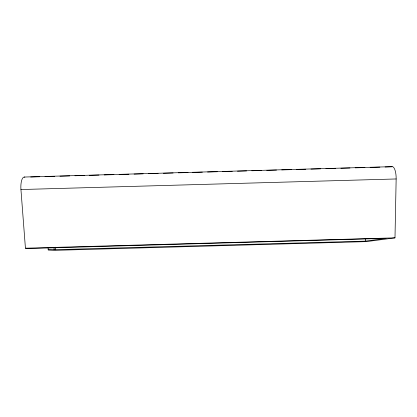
<?xml version="1.0" encoding="UTF-8"?>
<svg xmlns="http://www.w3.org/2000/svg" width="417" height="417" viewBox="0 0 417 417"><rect width="100%" height="100%" fill="white"/><g stroke="black" fill="none" stroke-linecap="round" stroke-linejoin="round"><path stroke-width="0.63" d="M48.158 247.297L48.158 249.877L54.549 250.346L366.288 241.625L394.988 237.857L396.15 178.961A11.389 3.821 89.5 0 0 391.589 166.821L385.084 167.008M48.158 249.877L365.401 241.13L386.069 238.342L29.372 248.496L25.432 248.204L20.939 189.532A11.374 3.852 87.3 0 1 24.848 177.173M24.264 177.037L392.157 166.654M30.702 177.006L39.803 176.751M45.005 176.605L54.757 176.328M59.959 176.183L69.717 175.906M74.919 175.76L84.672 175.484M89.222 175.354L98.975 175.083M104.177 174.931L113.935 174.66M119.137 174.509L128.889 174.238M134.092 174.092L143.193 173.832M148.395 173.686L158.147 173.409M163.349 173.263L173.107 172.987M178.309 172.841L188.062 172.565M192.612 172.44L202.365 172.164M207.567 172.018L217.32 171.741M222.522 171.595L232.279 171.319M237.482 171.173L246.583 170.913M251.785 170.767L261.537 170.496M266.739 170.345L276.492 170.073M281.694 169.922L291.452 169.651M296.654 169.5L305.755 169.245M310.957 169.099L320.709 168.822M325.912 168.677L335.669 168.4M340.871 168.254L349.972 167.999M355.175 167.853L364.927 167.577M370.129 167.431L379.882 167.154M20.939 189.532L396.15 178.961M25.432 248.204L394.988 237.857M365.261 238.534L365.401 241.13M55.346 247.208L55.352 249.809M54.074 247.776L54.08 249.71"/></g></svg>
